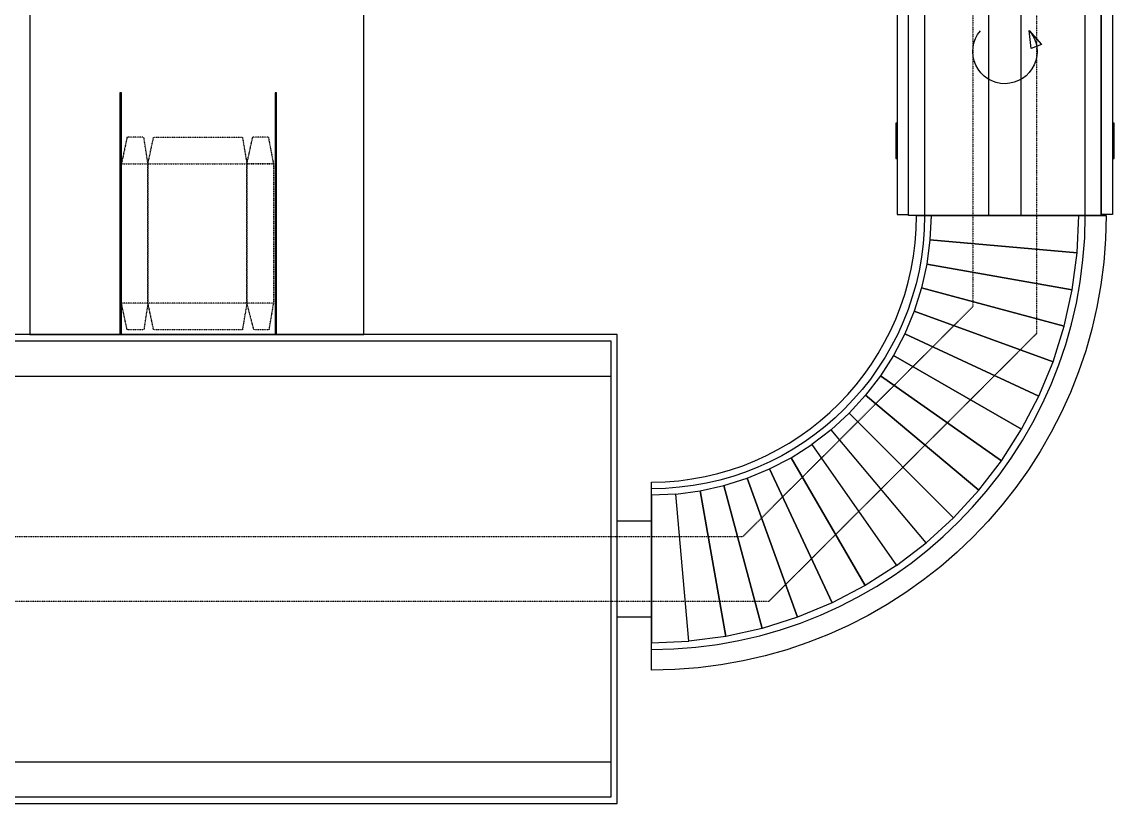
# Model space of a CAD drawing. Header units: millimetres. Extents: x -1732 to 458256, y -4349 to 130988.
# Drawn here: x 52500 to 55900, y 34407 to 36839 of the extents above; entities that cross this region are included whole.
import ezdxf

# ---------------------------------------------------------------- set-up
doc = ezdxf.new("R2010")
doc.units = ezdxf.units.MM
doc.header["$LTSCALE"] = 0.01
doc.header["$MEASUREMENT"] = 0
doc.linetypes.add('HIDDEN2', pattern=[4.7625, 3.175, -1.5875])
doc.layers.add('F-E-EQP-BIELO', color=251, linetype='CONTINUOUS')
doc.layers.add('F-E-EQP-CAN', color=251, linetype='HIDDEN2')

msp = doc.modelspace()

# ---------------------------------------------------------------- linework, layer by layer
at = {"layer": 'F-E-EQP-BIELO'}
for p, q in [((55310.12361, 38736.13913), (55310.12361, 36236.13913)), ((55510.12361, 36236.13913), (55510.12361, 38736.13913)), ((55310.12361, 36236.13913), (55510.12361, 36236.13913)), ((51050.12361, 35736.13913), (54333.32361, 35736.13913)), ((51050.12361, 34536.13913), (54333.32361, 34536.13913))]:
    msp.add_line(p, q, dxfattribs=at)
at = {"layer": 'F-E-EQP-BIELO', "color": 9, "linetype": 'HIDDEN2'}
msp.add_line((53267.32361, 36480.83913), (53218.82361, 36480.83913), dxfattribs=at)
at = {"layer": 'F-E-EQP-BIELO'}
for points in [[(55610.12361, 38736.13913), (55610.12361, 36236.13913), (55810.12361, 36236.13913), (55810.12361, 37236.13913), (55610.12361, 37236.13913)], [(55225.12361, 37233.03913), (55225.12361, 36239.23913), (55260.12361, 36239.23913), (55260.12361, 37233.03913), (55225.12361, 37233.03913)], [(55260.12361, 36236.13913), (55260.12361, 37236.13913), (55860.12361, 37236.13913), (55860.12361, 36236.13913), (55260.12361, 36236.13913)], [(55895.12361, 37233.03913), (55895.12361, 36239.23913), (55860.12361, 36239.23913), (55860.12361, 37233.03913), (55895.12361, 37233.03913)], [(52525.12361, 36866.13913), (52525.12361, 35866.13913), (53565.12361, 35866.13913), (53565.12361, 36866.13913), (52525.12361, 36866.13913)], [(55635.42361, 36812.63913), (55674.32361, 36769.13913), (55641.42361, 36756.33913), (55635.42361, 36812.63913)], [(52810.12361, 35866.13913), (52810.12361, 36618.83913), (52805.12361, 36618.83913), (52805.12361, 35866.13913), (52810.12361, 35866.13913)], [(53293.12361, 35866.13913), (53293.12361, 36618.83913), (53288.12361, 36618.83913), (53288.12361, 35866.13913), (53293.12361, 35866.13913)], [(55220.12361, 36524.13913), (55220.12361, 36414.13913), (55225.12361, 36414.13913), (55225.12361, 36524.13913), (55220.12361, 36524.13913)], [(55895.12361, 36524.13913), (55895.12361, 36414.13913), (55900.12361, 36414.13913), (55900.12361, 36524.13913), (55895.12361, 36524.13913)], [(55785.02361, 36120.23913), (55790.12361, 36236.13913), (55330.12361, 36236.13913), (55326.72361, 36160.33913), (55785.02361, 36120.23913)], [(55769.82361, 36005.23913), (55785.02361, 36120.23913), (55326.72361, 36160.33913), (55316.82361, 36085.03913), (55769.82361, 36005.23913)], [(55744.72361, 35891.93913), (55769.82361, 36005.23913), (55316.82361, 36085.03913), (55300.42361, 36010.93913), (55744.72361, 35891.93913)], [(55709.82361, 35781.23913), (55744.72361, 35891.93913), (55300.42361, 36010.93913), (55277.62361, 35938.63913), (55709.82361, 35781.23913)], [(55665.42361, 35674.03913), (55709.82361, 35781.23913), (55277.62361, 35938.63913), (55248.52361, 35868.43913), (55665.42361, 35674.03913)], [(51030.12361, 35866.13913), (51030.12361, 34406.13913), (54353.32361, 34406.13913), (54353.32361, 35866.13913), (51030.12361, 35866.13913)], [(54333.32361, 35846.13913), (54333.32361, 34426.13913), (51050.12361, 34426.13913), (51050.12361, 35846.13913), (54333.32361, 35846.13913)], [(55611.92361, 35571.13913), (55665.42361, 35674.03913), (55248.52361, 35868.43913), (55213.52361, 35801.13913), (55611.92361, 35571.13913)], [(55549.52361, 35473.33913), (55611.92361, 35571.13913), (55213.52361, 35801.13913), (55172.72361, 35737.13913), (55549.52361, 35473.33913)], [(55478.92361, 35381.23913), (55549.52361, 35473.33913), (55172.72361, 35737.13913), (55126.52361, 35676.93913), (55478.92361, 35381.23913)], [(55126.52361, 35676.93913), (55075.22361, 35620.93913), (55400.52361, 35295.73913), (55478.92361, 35381.23913), (55126.52361, 35676.93913)], [(55019.32361, 35569.73913), (55075.22361, 35620.93913), (55400.52361, 35295.73913), (55315.02361, 35217.33913), (55019.32361, 35569.73913)], [(55222.92361, 35146.63913), (55315.02361, 35217.33913), (55019.32361, 35569.73913), (54959.12361, 35523.53913), (55222.92361, 35146.63913)], [(54895.12361, 35482.73913), (54959.12361, 35523.53913), (55222.92361, 35146.63913), (55125.12361, 35084.33913), (54895.12361, 35482.73913)], [(55125.12361, 35084.33913), (55022.12361, 35030.73913), (54827.72361, 35447.63913), (54895.12361, 35482.73913), (55125.12361, 35084.33913)], [(55022.12361, 35030.73913), (54914.92361, 34986.33913), (54757.62361, 35418.63913), (54827.72361, 35447.63913), (55022.12361, 35030.73913)], [(54804.32361, 34951.43913), (54691.02361, 34926.33913), (54611.12361, 35379.33913), (54685.22361, 35395.83913), (54804.32361, 34951.43913)], [(54914.92361, 34986.33913), (54804.32361, 34951.43913), (54685.22361, 35395.83913), (54757.62361, 35418.63913), (54914.92361, 34986.33913)], [(54576.02361, 34911.23913), (54535.92361, 35369.43913), (54460.12361, 35366.13913), (54460.12361, 34906.13913), (54576.02361, 34911.23913)], [(54691.02361, 34926.33913), (54576.02361, 34911.23913), (54535.92361, 35369.43913), (54611.12361, 35379.33913), (54691.02361, 34926.33913)], [(54460.12361, 35286.13913), (54460.12361, 34986.13913), (54353.32361, 34986.13913), (54353.32361, 35286.13913), (54460.12361, 35286.13913)]]:
    msp.add_lwpolyline(points, dxfattribs=at)
for points in [[(55635.42361, 36812.63913, -0.6411), (55560.82361, 36646.93913, -0.6411), (55483.72361, 36811.53913)], [(55310.12361, 36236.13913, -0.4142), (54460.12361, 35386.13913)], [(54460.12361, 34886.13913, 0.4142), (55810.12361, 36236.13913)], [(54460.12361, 35406.13913, 0.4125), (55285.12361, 36236.13913), (55875.12361, 36236.13913, -0.4142), (54460.12361, 34821.13913), (54460.12361, 35406.13913)]]:
    msp.add_lwpolyline(points, format="xyb", dxfattribs=at)
at = {"layer": 'F-E-EQP-BIELO', "color": 9, "linetype": 'HIDDEN2'}
for points in [[(52892.62361, 36397.83913), (52879.82361, 36480.83913), (52827.82361, 36480.83913), (52810.12361, 36397.83913)], [(52892.62361, 36397.83913), (52910.32361, 36480.83913), (53186.62361, 36480.83913), (53200.62361, 36397.83913)], [(53267.32361, 36480.83913), (53283.12361, 36397.83913), (53200.62361, 36397.83913), (53218.82361, 36480.83913)], [(52810.12361, 36397.83913), (52892.62361, 36397.83913), (52892.62361, 35963.83913), (52810.12361, 35963.83913), (52810.12361, 36397.83913)], [(52892.62361, 36397.83913), (53200.62361, 36397.83913), (53200.62361, 35963.83913), (52892.62361, 35963.83913), (52892.62361, 36397.83913)], [(53200.62361, 36397.83913), (53283.12361, 36397.83913), (53283.12361, 35963.83913), (53200.62361, 35963.83913), (53200.62361, 36397.83913)], [(52892.62361, 35963.83913), (52879.82361, 35880.83913), (52827.82361, 35880.83913), (52810.12361, 35963.83913)], [(53200.62361, 35963.83913), (53186.62361, 35880.83913), (52910.32361, 35880.83913), (52892.62361, 35963.83913)], [(53283.12361, 35963.83913), (53269.12361, 35880.83913), (53222.42361, 35880.83913), (53200.62361, 35963.83913)]]:
    msp.add_lwpolyline(points, dxfattribs=at)
at = {"layer": 'F-E-EQP-CAN'}
msp.add_lwpolyline([(50985.07629, 23236.87046), (50985.07667, 35036.14032), (54826.19109, 35036.14032), (55659.75013, 35869.69936), (55659.75013, 45733.52954), (55659.75013, 45733.52954), (55459.58535, 45733.52993), (55460.07629, 35952.86777), (54743.34808, 35236.14032), (50785.07668, 35236.14032), (50785.07668, 35236.14032), (50785.07629, 5839.13791)], dxfattribs=at)

doc.saveas('drawing.dxf')
